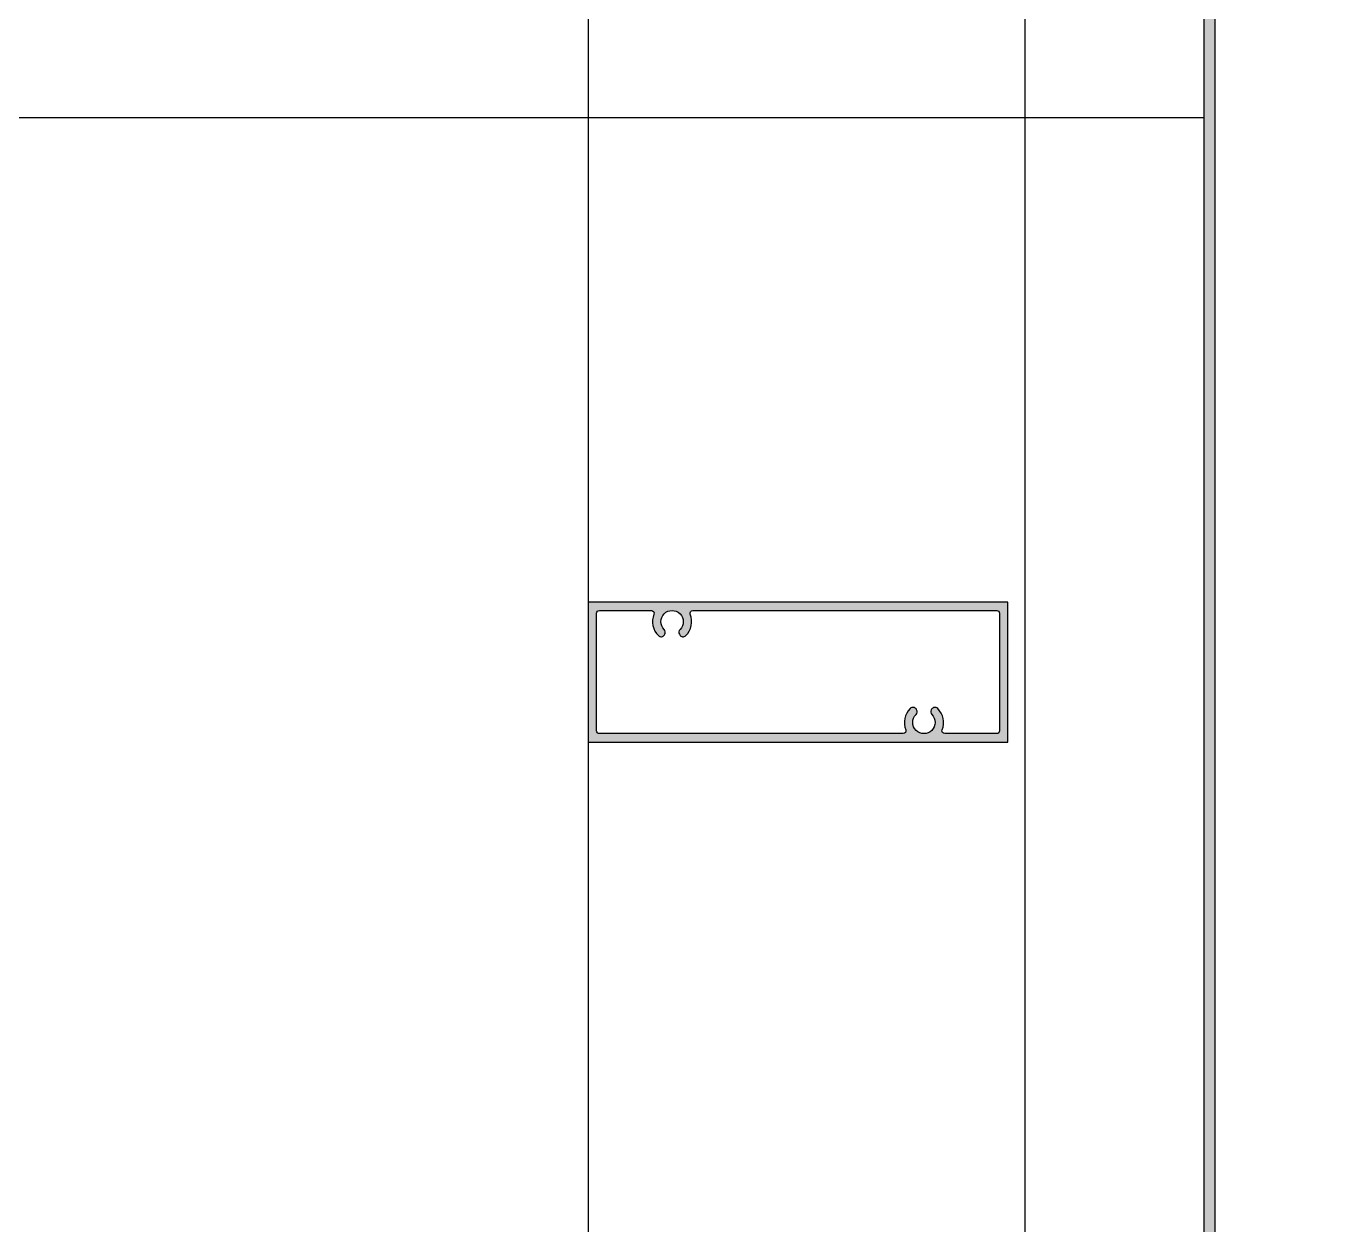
# Model space of a CAD drawing. Header units: millimetres. Extents: x 12351878 to 12381578, y 696206 to 738256.
# Drawn here: x 12366234 to 12366466.5, y 729717.3 to 729931.4 of the extents above; entities that cross this region are included whole.
import ezdxf

# ---------------------------------------------------------------- set-up
doc = ezdxf.new("R2010")
doc.units = ezdxf.units.MM
doc.header["$LTSCALE"] = 1000
for name, color, linetype in [('ALUM', 1, 'Continuous'), ('DIM_LEAD', 3, 'Continuous'), ('EXTRUSION-V', 141, 'Continuous'), ('EXTRUSION1', 4, 'Continuous'), ('SYMBOL', 7, 'Continuous'), ('型材断面填充', 254, 'Continuous'), ('铝板断面填充', 14, 'Continuous')]:
    doc.layers.add(name, color=color, linetype=linetype)

# ---------------------------------------------------------------- blocks, each defined once
blk = doc.blocks.new('20210923-LC06')
at = {"layer": '型材断面填充', "linetype": 'ByBlock'}
h = blk.add_hatch(color=256, dxfattribs=at)
h.paths.add_polyline_path([(75, 12.5), (0, 12.5), (0, -12.5), (75, -12.5)])
edge = h.paths.add_edge_path(flags=16)
edge.add_arc((72.99999999999272, 10.5), 0.5, 0, 90, ccw=False)
edge.add_line((73.49999999999272, 10.5), (73.49999999999272, -10.5))
edge.add_arc((72.99999999999272, -10.5), 0.5, -90, 0, ccw=False)
edge.add_line((72.99999999999272, -11), (63.70809924347122, -11))
edge.add_arc((63.70809924347122, -10.5), 0.5, 157.9756871616606, 270, ccw=False)
edge.add_arc((59.99999999996362, -8.999999999923602), 3.49999999999024, 337.9756871617368, 405.5224881743313)
edge.add_arc((61.96176195076987, -7.002128601492586), 0.6999999863657048, 45.52248817439985, 150.0000000002586)
edge.add_line((61.35554417992535, -6.652128608311614), (61.30384047733969, -6.741682048123039))
edge.add_arc((61.91005825998582, -7.091682048114308), 0.6999999999930533, 150.000000000497, 224.9738861260881)
edge.add_arc((59.99999999498687, -8.999999999916326), 1.99999999646012, -224.97388637242545, 44.97388612635791, ccw=False)
edge.add_arc((58.08994174066902, -7.091682042391767), 0.6999999964802336, 315.0261136276913, 389.999999996758)
edge.add_line((58.69615952028835, -6.741682044186746), (58.64445582000917, -6.652128608351632))
edge.add_arc((58.0382380491501, -7.002128601496224), 0.6999999863618294, 29.99999999656709, 134.4775118258088)
edge.add_arc((59.99999999995634, -8.999999999923602), 3.499999999985485, 134.4775118257521, 202.0243128383078)
edge.add_arc((56.29190075644874, -10.5), 0.5000000000078625, -89.99999999916622, 22.024312838026788, ccw=False)
edge.add_line((56.29190075645602, -11), (2, -11))
edge.add_arc((2, -10.5), 0.5, 180, 270, ccw=False)
edge.add_line((1.5, -10.5), (1.5, 10.5))
edge.add_arc((2, 10.5), 0.5, 90, 180, ccw=False)
edge.add_line((2, 11), (11.2919007564924, 11))
edge.add_arc((11.29190075648512, 10.49999999998909), 0.5000000000109139, -22.024313129871473, 89.99999999916622, ccw=False)
edge.add_arc((15.00000000499858, 8.999999975909304), 3.500000013615411, 157.9756868698486, 225.5224875408107)
edge.add_arc((13.03823803211708, 7.002128599175194), 0.7000000000041585, 225.5224875403132, 330.0000000028977)
edge.add_line((13.64445581477776, 6.652128599209391), (13.696159520332, 6.741682044186746))
edge.add_arc((13.0899417407054, 7.091682042388129), 0.6999999964831274, 330.0000000037976, 404.9738863725193)
edge.add_arc((14.99999999501597, 8.999999999916326), 1.999999996458775, -44.97388612598962, 224.9738863725727, ccw=False)
edge.add_arc((16.9100582600222, 7.091682048121584), 0.6999999999878389, 135.0261138737017, 209.9999999998008)
edge.add_line((16.30384047738335, 6.741682048130315), (16.355544179969, 6.652128608307976))
edge.add_arc((16.96176195081352, 7.002128601492586), 0.6999999863692359, 209.9999999999993, 314.4775118253916)
edge.add_arc((15.00000000002183, 8.999999999923602), 3.499999999983077, 314.477511825457, 382.0243128382527)
edge.add_arc((18.70809924351488, 10.49999999999272), 0.4999999999930083, 90, 202.0243128382656, ccw=False)
edge.add_line((18.70809924351488, 10.99999999998545), (72.99999999999272, 11))
at = {"color": 0, "linetype": 'ByBlock'}
blk.add_lwpolyline([(75, 12.5), (0, 12.5), (0, -12.5), (75, -12.5)], close=True, dxfattribs=at)
blk.add_lwpolyline([(72.99999999999272, 11, -0.4142135623731147), (73.49999999999272, 10.5), (73.49999999999272, -10.5, -0.4142135623730951), (72.99999999999272, -11), (63.70809924347122, -11, -0.5318455158548693), (63.24458683803095, -10.31249999998909, 0.303569696419431), (62.45220242653158, -6.502660764042957, 0.4903143928775128), (61.35554417992535, -6.652128608311614), (61.30384047733969, -6.741682048123039, 0.339327190915275), (61.41485796841152, -7.586431147374242, -2.41265831870223), (58.58514202763035, -7.586431141295179, 0.339327192099483), (58.69615952028835, -6.741682044186746), (58.64445582000917, -6.652128608351632, 0.4903143928944151), (57.54779757338838, -6.502660764050233, 0.3035696964186377), (56.75541316189629, -10.31249999998909, -0.5318455158544906), (56.29190075645602, -11), (2, -11, -0.4142135623730951), (1.5, -10.5), (1.5, 10.5, -0.4142135623730951), (2, 11), (11.2919007564924, 11, -0.5318455174885397), (11.75541316098679, 10.31249999761349, 0.3035696947912896), (12.5477975412723, 6.502660757421836, 0.4903143963226426), (13.64445581477776, 6.652128599209391), (13.696159520332, 6.741682044186746, 0.3393271920984405), (13.58514202766673, 7.586431141295179, -2.412658318694041), (16.41485796845518, 7.58643114737788, 0.3393271909152766), (16.30384047738335, 6.741682048130315), (16.355544179969, 6.652128608307976, 0.49031439287499), (17.45220242657524, 6.502660764039319, 0.3035696964197462), (18.24458683808189, 10.31249999998545, -0.5318455158541423), (18.70809924351488, 10.99999999998545)], format="xyb", close=True, dxfattribs=at)
blk = doc.blocks.new('*U172')
at = {"layer": '铝板断面填充', "linetype": 'ByBlock'}
h = blk.add_hatch(color=256, dxfattribs=at)
h.dxf.hatch_style = 1
h.paths.add_polyline_path([(802.000006073354, 1.999999999723027), (776.1821213715697, 1.999999999708475), (13.99999999082866, 2), (13.9999999908614, 22), (0.9999999908613972, 22), (0.9999999908613972, 19.99999999999272), (11.9999999908614, 19.99999999999272), (11.99999999082866, 0), (776.1821213715697, -2.915249162237725e-10), (802.000006073354, -2.842489586095891e-10)])
at = {"layer": 'ALUM'}
blk.add_lwpolyline([(802.000006073354, 1.999999999723027), (776.1821213715697, 1.999999999708475), (13.99999999082866, 2), (13.9999999908614, 22), (0.9999999908613972, 22), (0.9999999908613972, 19.99999999999272), (11.9999999908614, 19.99999999999272), (11.99999999082866, 0), (776.1821213715697, -2.915249162237725e-10), (802.000006073354, -2.842489586095891e-10)], close=True, dxfattribs=at)
blk = doc.blocks.new('gyblcqs2')
at = {"layer": 'EXTRUSION-V'}
blk.add_line((3264.989149881527, 3605.58174330357, 2.422591308793002e-08), (3264.989149881527, -2844.428347484209, 2.635479687953106e-08), dxfattribs=at)
at = {"layer": 'EXTRUSION-V', "elevation": -6.907243682693404e-08}
blk.add_lwpolyline([(3186.989286676049, 3605.58174330357), (3186.989286676049, -2844.428347484209)], dxfattribs=at)
at = {"color": 0, "linetype": 'ByBlock', "rotation": 270}
blk.add_blockref('*U172', (3297.000037601218, 2655.571663054405), dxfattribs=at)
at = {"layer": 'EXTRUSION1'}
blk.add_blockref('20210923-LC06', (3186.989286676049, 2243.071652515791, -6.694355303533301e-08), dxfattribs=at)

msp = doc.modelspace()

# ---------------------------------------------------------------- linework, layer by layer
at = {"layer": 'DIM_LEAD'}
msp.add_line((12366444.49886591, 729914.9997836236, 4.265609390439485e-08), (12365041.49882348, 729914.9997836236, 4.265609390439485e-08), dxfattribs=at)

# ---------------------------------------------------------------- block references
at = {"layer": 'SYMBOL'}
msp.add_blockref('gyblcqs2', (12363147.49884617, 727572.9283430667), dxfattribs=at)

doc.saveas('drawing.dxf')
